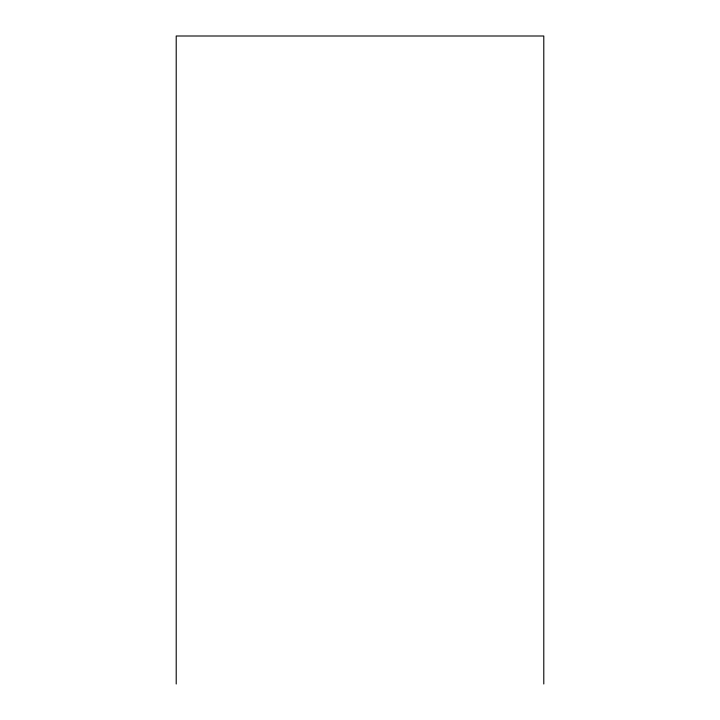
<?xml version="1.0" encoding="UTF-8"?>
<svg xmlns="http://www.w3.org/2000/svg" width="720" height="720" viewBox="0 0 720 720"><rect width="100%" height="100%" fill="white"/><g stroke="black" fill="none" stroke-linecap="round" stroke-linejoin="round"><path stroke-width="1.08" d="M543.789 684L543.789 36L176.211 36L176.211 684"/></g></svg>
